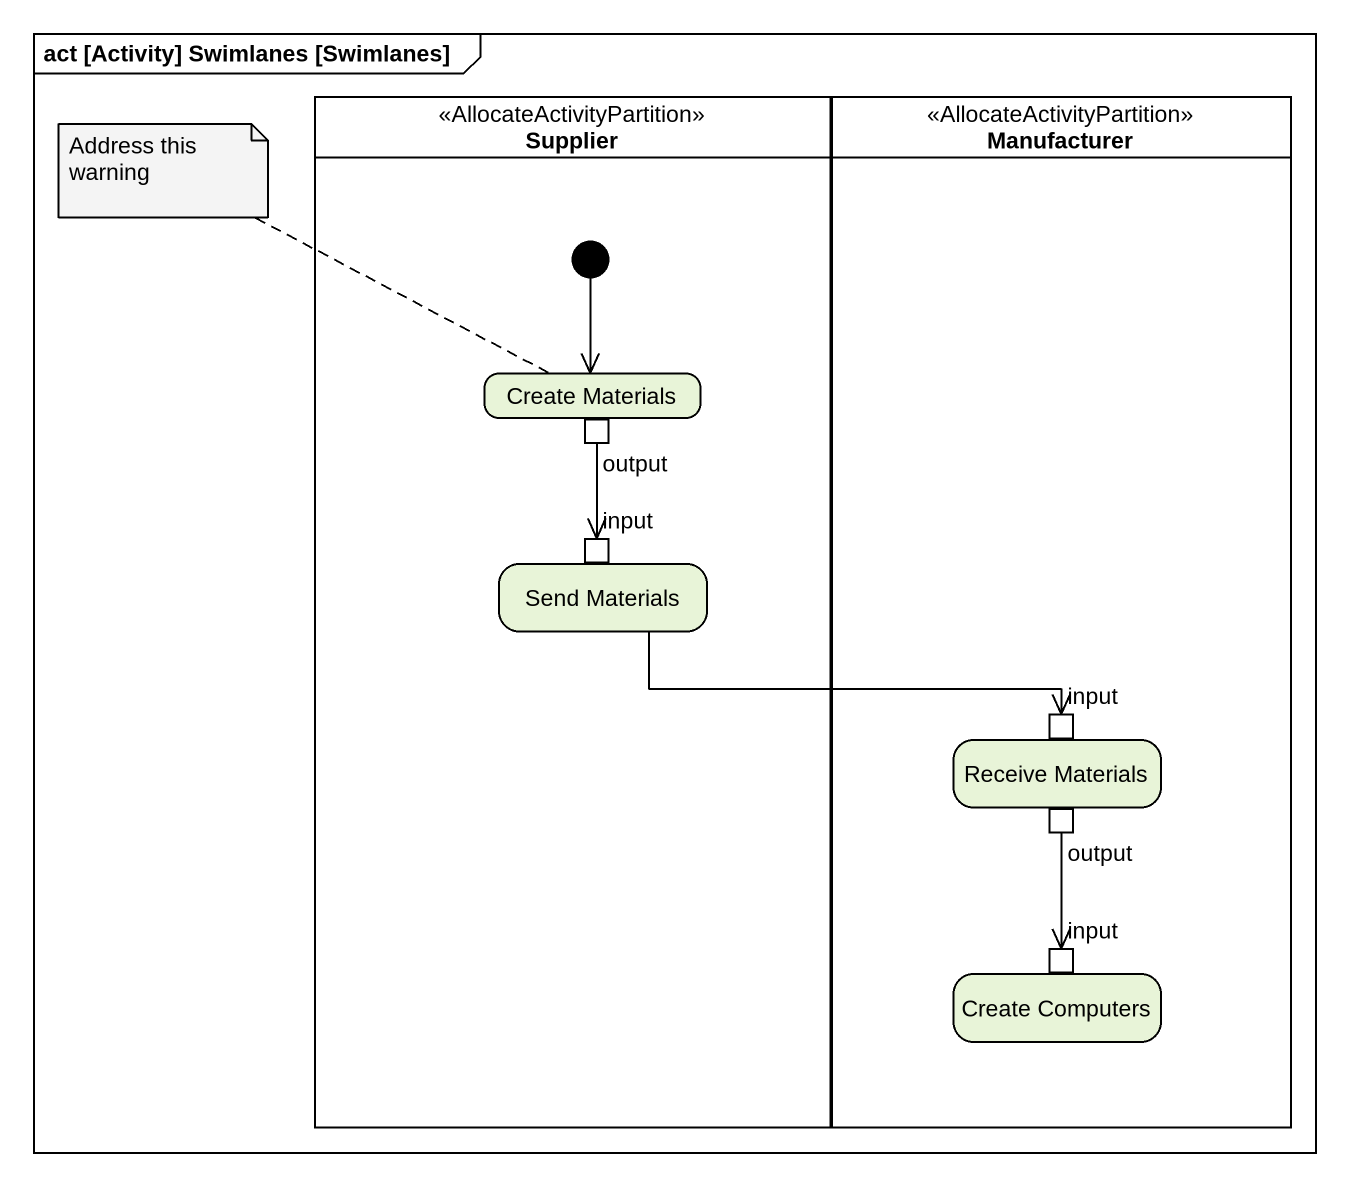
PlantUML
@startuml
mainframe act [Activity] Swimlanes [Swimlanes]
hide empty description
state Supplier <<AllocateActivityPartition>> {
  state "Create Materials" as Create_Materials {
    state output <<outputPin>>
  }
  state "Send Materials" as Send_Materials {
    state input <<inputPin>>
  }
  [*] --> Create_Materials
}
state Manufacturer <<AllocateActivityPartition>> {
  state "Receive Materials" as Receive_Materials {
    state "input" as input_2 <<inputPin>>
    state "output" as output_2 <<outputPin>>
  }
  state "Create Computers" as Create_Computers {
    state "input" as input_3 <<inputPin>>
  }
}
output --> input
Send_Materials -right-> input_2
output_2 --> input_3
note left of Create_Materials : Address this warning
@enduml
